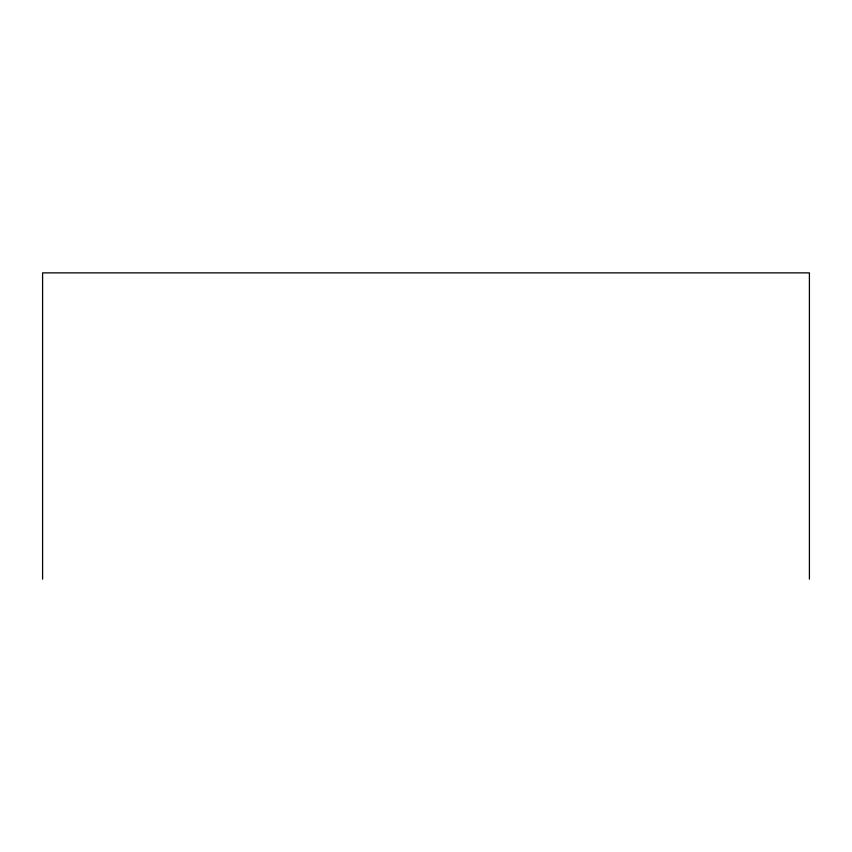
<?xml version="1.0" encoding="UTF-8"?>
<svg xmlns="http://www.w3.org/2000/svg" width="852" height="852" viewBox="0 0 852 852"><rect width="100%" height="100%" fill="white"/><g stroke="black" fill="none" stroke-linecap="round" stroke-linejoin="round"><path stroke-width="1.28" d="M809.4 579.126L809.4 272.874L42.6 272.874L42.6 579.126"/></g></svg>
